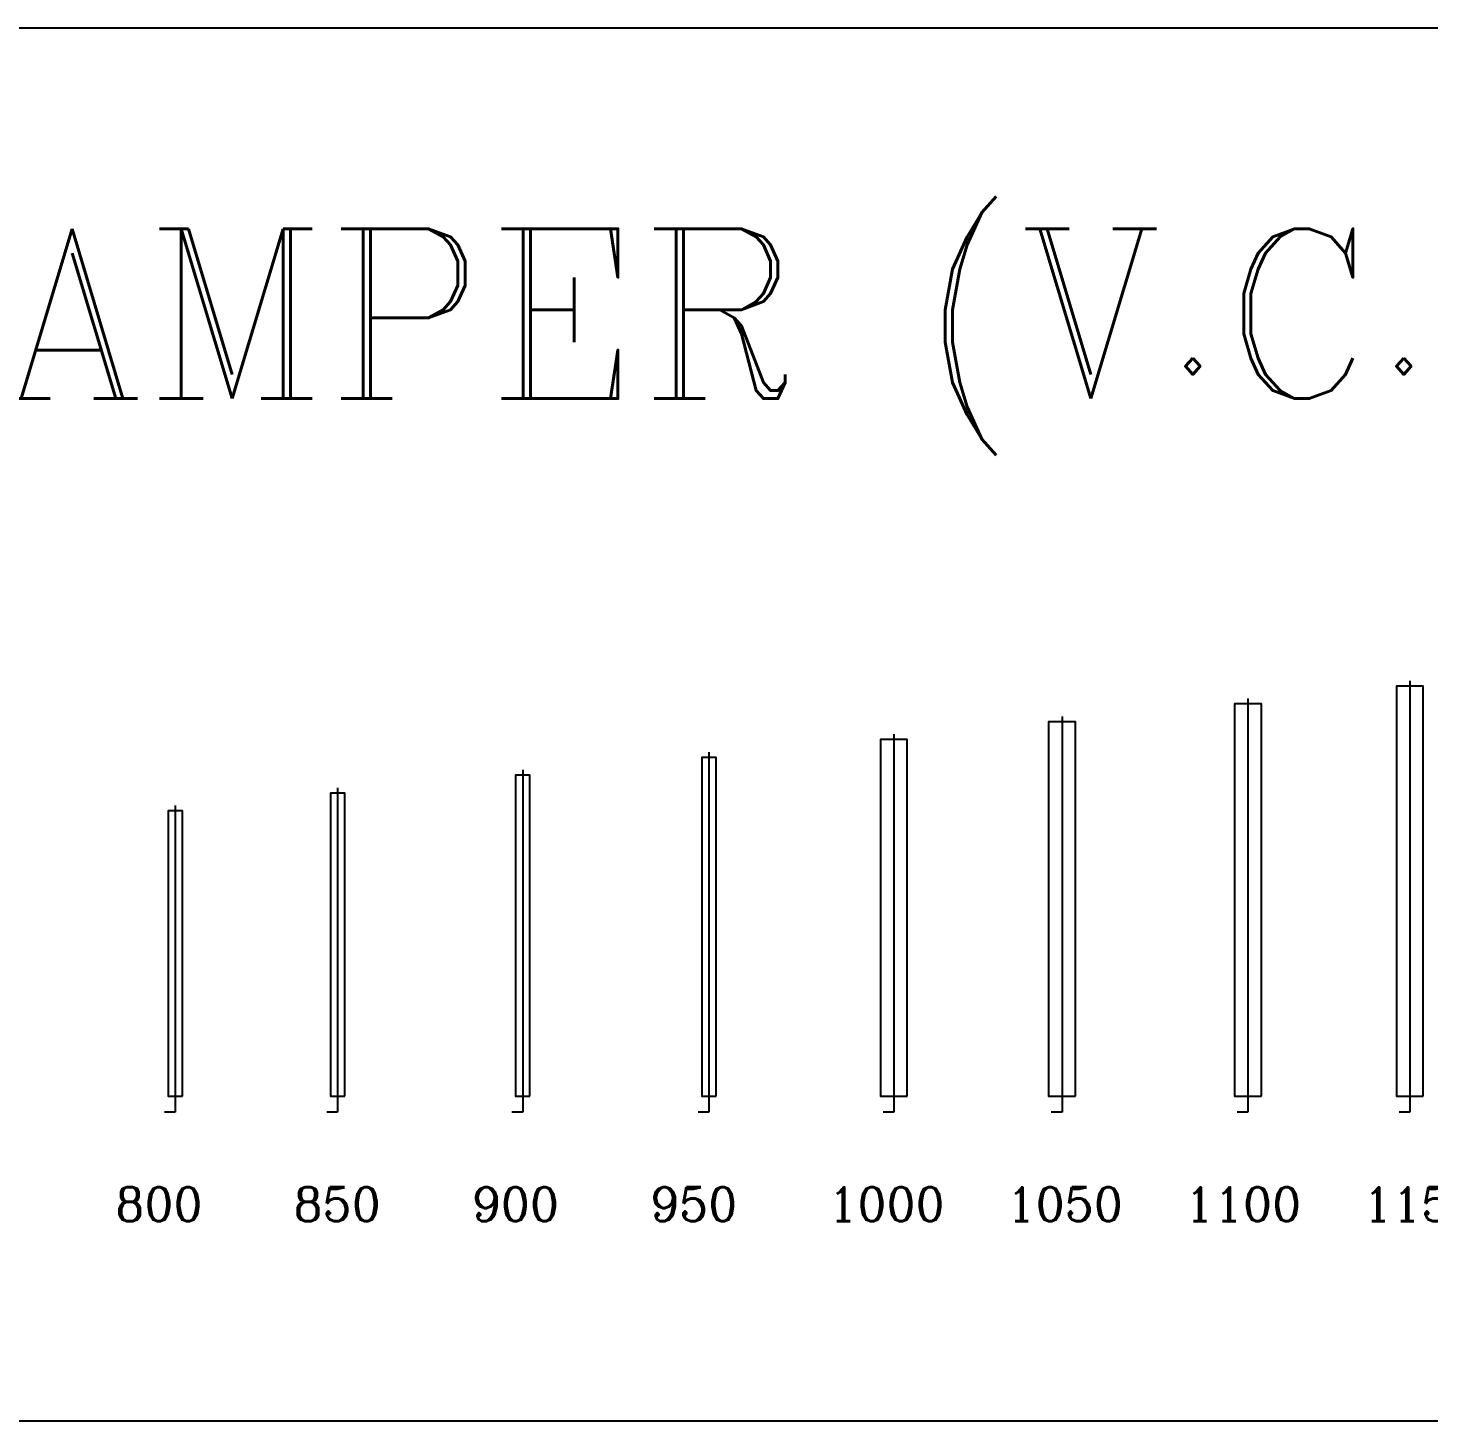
# Model space of a CAD drawing. Extents: x 462150 to 608263, y 35809 to 85242.
# Drawn here: x 489954 to 493884, y 66699 to 70606 of the extents above; entities that cross this region are included whole.
import ezdxf

# ---------------------------------------------------------------- set-up
doc = ezdxf.new("R2010")
doc.units = 0
doc.header["$LTSCALE"] = 500
doc.header["$MEASUREMENT"] = 0
for name, color, linetype in [('AC-VAV', 1, 'Continuous'), ('AC-VCD', 2, 'Continuous'), ('PL-W-TEXT', 7, 'Continuous')]:
    doc.layers.add(name, color=color, linetype=linetype)
doc.styles.add('FF-LOOP', font='romanc.shx', dxfattribs={"height": 2})

# ---------------------------------------------------------------- blocks, each defined once
blk = doc.blocks.new('VCD800')
at = {"layer": 'AC-VCD'}
for p, q in [((-815, 0), (45, 0)), ((45, 0), (45, -30))]:
    blk.add_line(p, q, dxfattribs=at)
blk.add_lwpolyline([(0, 20), (-800, 20), (-800, -20), (0, -20), (0, 20)], dxfattribs=at)
blk = doc.blocks.new('VCD850')
at = {"layer": 'AC-VCD'}
for p, q in [((-865, 0), (45, 0)), ((45, 0), (45, -30))]:
    blk.add_line(p, q, dxfattribs=at)
blk.add_lwpolyline([(0, 20), (-850, 20), (-850, -20), (0, -20), (0, 20)], dxfattribs=at)
blk = doc.blocks.new('VCD900')
at = {"layer": 'AC-VCD'}
for p, q in [((-915, 0), (45, 0)), ((45, 0), (45, -30))]:
    blk.add_line(p, q, dxfattribs=at)
blk.add_lwpolyline([(0, 20), (-900, 20), (-900, -20), (0, -20), (0, 20)], dxfattribs=at)
blk = doc.blocks.new('VCD950')
at = {"layer": 'AC-VCD'}
for p, q in [((-965, 0), (45, 0)), ((45, 0), (45, -30))]:
    blk.add_line(p, q, dxfattribs=at)
blk.add_lwpolyline([(0, 20), (-950, 20), (-950, -20), (0, -20), (0, 20)], dxfattribs=at)
blk = doc.blocks.new('VCD1000')
at = {"layer": 'AC-VCD'}
for p, q in [((-1015, 0), (45, 0)), ((45, 0), (45, -30))]:
    blk.add_line(p, q, dxfattribs=at)
blk.add_lwpolyline([(0, 37.5), (-1000, 37.5), (-1000, -37.5), (0, -37.5), (0, 37.5)], dxfattribs=at)
blk = doc.blocks.new('VCD1050')
at = {"layer": 'AC-VCD'}
for p, q in [((-1065, 0), (45, 0)), ((45, 0), (45, -30))]:
    blk.add_line(p, q, dxfattribs=at)
blk.add_lwpolyline([(0, 37.5), (-1050, 37.5), (-1050, -37.5), (0, -37.5), (0, 37.5)], dxfattribs=at)
blk = doc.blocks.new('VCD1100')
at = {"layer": 'AC-VCD'}
for p, q in [((-1115, 0), (45, 0)), ((45, 0), (45, -30))]:
    blk.add_line(p, q, dxfattribs=at)
blk.add_lwpolyline([(0, 37.5), (-1100, 37.5), (-1100, -37.5), (0, -37.5), (0, 37.5)], dxfattribs=at)
blk = doc.blocks.new('VCD1150')
at = {"layer": 'AC-VCD'}
for p, q in [((-1165, 0), (45, 0)), ((45, 0), (45, -30))]:
    blk.add_line(p, q, dxfattribs=at)
blk.add_lwpolyline([(0, 37.5), (-1150, 37.5), (-1150, -37.5), (0, -37.5), (0, 37.5)], dxfattribs=at)

msp = doc.modelspace()

# ---------------------------------------------------------------- linework, layer by layer
msp.add_lwpolyline([(482908.3, 66699.1), (497912.9, 66699.1), (497912.9, 70606), (482908.3, 70606)], close=True)

# ---------------------------------------------------------------- block references
at = {"layer": 'AC-VAV', "rotation": 270}
for name, p in [('VCD1150', (493830.3, 67610.3)), ('VCD1100', (493376.1, 67610.3)), ('VCD1050', (492854.5, 67610.3)), ('VCD1000', (492382.6, 67610.3)), ('VCD950', (491864.1, 67610.3)), ('VCD900', (491341.7, 67610.3)), ('VCD850', (490822.6, 67610.3)), ('VCD800', (490367.2, 67610.3))]:
    msp.add_blockref(name, p, dxfattribs=at)

# ---------------------------------------------------------------- texts
at = {"layer": 'PL-W-TEXT', "style": 'FF-LOOP'}
for s, height, p in [('VOLUME CONTROL DAMPER (V.C.D)', 476.28, (483117.2, 69566.5, 0)), ('800', 95.26, (490198.7, 67259.5)), ('850', 95.26, (490698.7, 67259.5)), ('900', 95.26, (491198.7, 67259.5)), ('950', 95.26, (491698.7, 67259.5)), ('1000', 95.26, (492198.7, 67259.5)), ('1050', 95.26, (492698.7, 67259.5)), ('1100', 95.26, (493198.7, 67259.5)), ('1150', 95.26, (493698.7, 67259.5))]:
    msp.add_text(s, height=height, dxfattribs=at).set_placement(p)

doc.saveas('drawing.dxf')
